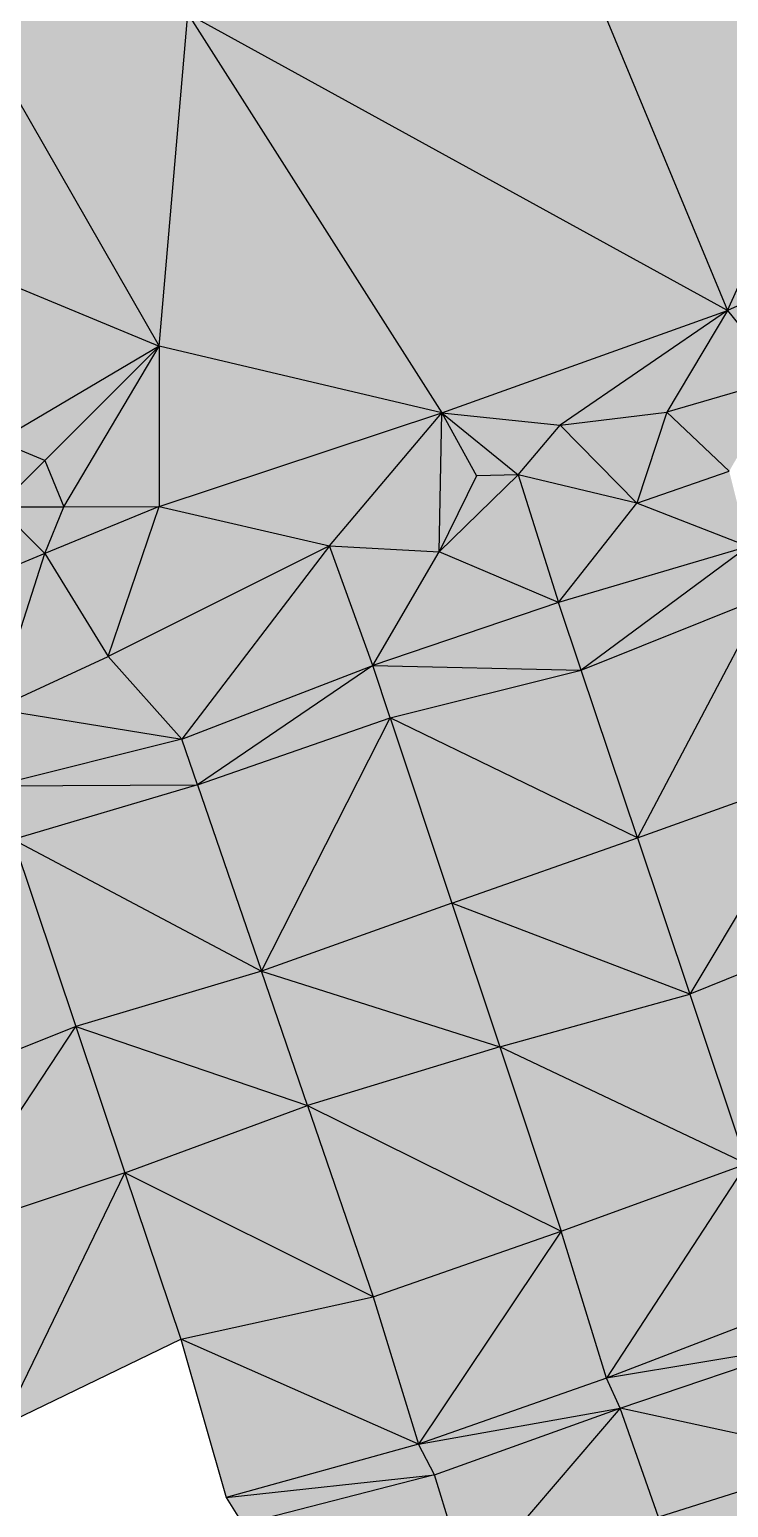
# Model space of a CAD drawing. Header units: inches. Extents: x 0 to 613718, y 0 to 269741.
# Drawn here: x 612814.6 to 613026.8, y 267275.9 to 267725.1 of the extents above; entities that cross this region are included whole.
import ezdxf

# ---------------------------------------------------------------- set-up
doc = ezdxf.new("R2010")
doc.units = ezdxf.units.IN
doc.header["$MEASUREMENT"] = 0

msp = doc.modelspace()

# ---------------------------------------------------------------- hatches: boundary and pattern name
for points in [[(613116.81, 267839.92), (612971.08, 267773.34), (613026.51, 267639.74), (613116.81, 267839.92)], [(613116.81, 267839.92), (612971.08, 267773.34), (613026.51, 267639.74), (613116.81, 267839.92)], [(613116.81, 267839.92), (613026.51, 267639.74), (613113.69, 267678.84), (613116.81, 267839.92)], [(613116.81, 267839.92), (613026.51, 267639.74), (613113.69, 267678.84), (613116.81, 267839.92)], [(612862.59, 267729.88), (612771.08, 267773.34), (612853.88, 267628.88), (612862.59, 267729.88)], [(612853.88, 267628.88), (612771.08, 267773.34), (612805, 267649.13), (612853.88, 267628.88)], [(612862.59, 267729.88), (612771.08, 267773.34), (612853.88, 267628.88), (612862.59, 267729.88)], [(612853.88, 267628.88), (612771.08, 267773.34), (612805, 267649.13), (612853.88, 267628.88)], [(613026.51, 267639.74), (612971.08, 267773.34), (612862.59, 267729.88), (613026.51, 267639.74)], [(613026.51, 267639.74), (612971.08, 267773.34), (612862.59, 267729.88), (613026.51, 267639.74)], [(612939.77, 267608.59), (612862.59, 267729.88), (612853.88, 267628.88), (612939.77, 267608.59)], [(612939.77, 267608.59), (612862.59, 267729.88), (612853.88, 267628.88), (612939.77, 267608.59)], [(613026.51, 267639.74), (612862.59, 267729.88), (612939.77, 267608.59), (613026.51, 267639.74)], [(613026.51, 267639.74), (612862.59, 267729.88), (612939.77, 267608.59), (613026.51, 267639.74)], [(613113.69, 267678.84), (613026.51, 267639.74), (613043.21, 267619), (613113.69, 267678.84)], [(613113.69, 267678.84), (613026.51, 267639.74), (613043.21, 267619), (613113.69, 267678.84)], [(612853.88, 267628.88), (612805, 267649.13), (612805, 267600), (612853.88, 267628.88)], [(612853.88, 267628.88), (612805, 267649.13), (612805, 267600), (612853.88, 267628.88)], [(613026.51, 267639.74), (612939.77, 267608.59), (612975.62, 267604.79), (613026.51, 267639.74)], [(613026.51, 267639.74), (612939.77, 267608.59), (612975.62, 267604.79), (613026.51, 267639.74)], [(613026.51, 267639.74), (612975.62, 267604.79), (613008.03, 267608.81), (613026.51, 267639.74)], [(613026.51, 267639.74), (612975.62, 267604.79), (613008.03, 267608.81), (613026.51, 267639.74)], [(613043.21, 267619), (613026.51, 267639.74), (613008.03, 267608.81), (613043.21, 267619)], [(613043.21, 267619), (613026.51, 267639.74), (613008.03, 267608.81), (613043.21, 267619)], [(612853.88, 267628.88), (612805, 267600), (612819.14, 267594.14), (612853.88, 267628.88)], [(612853.88, 267628.88), (612805, 267600), (612819.14, 267594.14), (612853.88, 267628.88)], [(612853.88, 267628.88), (612819.14, 267594.14), (612825, 267580), (612853.88, 267628.88)], [(612853.88, 267628.88), (612819.14, 267594.14), (612825, 267580), (612853.88, 267628.88)], [(612853.95, 267580.13), (612853.88, 267628.88), (612825, 267580), (612853.95, 267580.13)], [(612853.95, 267580.13), (612853.88, 267628.88), (612825, 267580), (612853.95, 267580.13)], [(612939.77, 267608.59), (612853.88, 267628.88), (612853.95, 267580.13), (612939.77, 267608.59)], [(612939.77, 267608.59), (612853.88, 267628.88), (612853.95, 267580.13), (612939.77, 267608.59)], [(613043.21, 267619), (613008.03, 267608.81), (613027.01, 267590.87), (613043.21, 267619)], [(613043.21, 267619), (613008.03, 267608.81), (613027.01, 267590.87), (613043.21, 267619)], [(612939.77, 267608.59), (612853.95, 267580.13), (612905.59, 267568.16), (612939.77, 267608.59)], [(612939.77, 267608.59), (612853.95, 267580.13), (612905.59, 267568.16), (612939.77, 267608.59)], [(612939.77, 267608.59), (612905.59, 267568.16), (612938.94, 267566.36), (612939.77, 267608.59)], [(612939.77, 267608.59), (612905.59, 267568.16), (612938.94, 267566.36), (612939.77, 267608.59)], [(612950.25, 267589.47), (612939.77, 267608.59), (612938.94, 267566.36), (612950.25, 267589.47)], [(612950.25, 267589.47), (612939.77, 267608.59), (612938.94, 267566.36), (612950.25, 267589.47)], [(612975.62, 267604.79), (612939.77, 267608.59), (612962.88, 267589.73), (612975.62, 267604.79)], [(612962.88, 267589.73), (612939.77, 267608.59), (612950.25, 267589.47), (612962.88, 267589.73)], [(612975.62, 267604.79), (612939.77, 267608.59), (612962.88, 267589.73), (612975.62, 267604.79)], [(612962.88, 267589.73), (612939.77, 267608.59), (612950.25, 267589.47), (612962.88, 267589.73)], [(613008.03, 267608.81), (612975.62, 267604.79), (612998.98, 267581.18), (613008.03, 267608.81)], [(613008.03, 267608.81), (612975.62, 267604.79), (612998.98, 267581.18), (613008.03, 267608.81)], [(613027.01, 267590.87), (613008.03, 267608.81), (612998.98, 267581.18), (613027.01, 267590.87)], [(613027.01, 267590.87), (613008.03, 267608.81), (612998.98, 267581.18), (613027.01, 267590.87)], [(612998.98, 267581.18), (612975.62, 267604.79), (612962.88, 267589.73), (612998.98, 267581.18)], [(612998.98, 267581.18), (612975.62, 267604.79), (612962.88, 267589.73), (612998.98, 267581.18)], [(612819.14, 267594.14), (612805, 267600), (612805, 267580), (612819.14, 267594.14)], [(612819.14, 267594.14), (612805, 267600), (612805, 267580), (612819.14, 267594.14)], [(612825, 267580), (612819.14, 267594.14), (612805, 267580), (612825, 267580)], [(612825, 267580), (612819.14, 267594.14), (612805, 267580), (612825, 267580)], [(612962.88, 267589.73), (612950.25, 267589.47), (612938.94, 267566.36), (612962.88, 267589.73)], [(612975.21, 267550.92), (612962.88, 267589.73), (612938.94, 267566.36), (612975.21, 267550.92)], [(612962.88, 267589.73), (612950.25, 267589.47), (612938.94, 267566.36), (612962.88, 267589.73)], [(612975.21, 267550.92), (612962.88, 267589.73), (612938.94, 267566.36), (612975.21, 267550.92)], [(612998.98, 267581.18), (612962.88, 267589.73), (612975.21, 267550.92), (612998.98, 267581.18)], [(612998.98, 267581.18), (612962.88, 267589.73), (612975.21, 267550.92), (612998.98, 267581.18)], [(613032.71, 267567.98), (613027.01, 267590.87), (612998.98, 267581.18), (613032.71, 267567.98)], [(613032.71, 267567.98), (613027.01, 267590.87), (612998.98, 267581.18), (613032.71, 267567.98)], [(612819.14, 267565.86), (612805, 267580), (612805, 267560), (612819.14, 267565.86)], [(612825, 267580), (612805, 267580), (612819.14, 267565.86), (612825, 267580)], [(612819.14, 267565.86), (612805, 267580), (612805, 267560), (612819.14, 267565.86)], [(612825, 267580), (612805, 267580), (612819.14, 267565.86), (612825, 267580)], [(612853.95, 267580.13), (612819.14, 267565.86), (612838.37, 267534.51), (612853.95, 267580.13)], [(612853.95, 267580.13), (612825, 267580), (612819.14, 267565.86), (612853.95, 267580.13)], [(612853.95, 267580.13), (612819.14, 267565.86), (612838.37, 267534.51), (612853.95, 267580.13)], [(612853.95, 267580.13), (612825, 267580), (612819.14, 267565.86), (612853.95, 267580.13)], [(612905.59, 267568.16), (612853.95, 267580.13), (612838.37, 267534.51), (612905.59, 267568.16)], [(612905.59, 267568.16), (612853.95, 267580.13), (612838.37, 267534.51), (612905.59, 267568.16)], [(613032.71, 267567.98), (612998.98, 267581.18), (612975.21, 267550.92), (613032.71, 267567.98)], [(613032.71, 267567.98), (612998.98, 267581.18), (612975.21, 267550.92), (613032.71, 267567.98)], [(612819.14, 267565.86), (612805, 267560), (612804.01, 267518.66), (612819.14, 267565.86)], [(612838.37, 267534.51), (612819.14, 267565.86), (612804.01, 267518.66), (612838.37, 267534.51)], [(612819.14, 267565.86), (612805, 267560), (612804.01, 267518.66), (612819.14, 267565.86)], [(612838.37, 267534.51), (612819.14, 267565.86), (612804.01, 267518.66), (612838.37, 267534.51)], [(612905.59, 267568.16), (612838.37, 267534.51), (612860.74, 267509.42), (612905.59, 267568.16)], [(612905.59, 267568.16), (612838.37, 267534.51), (612860.74, 267509.42), (612905.59, 267568.16)], [(612918.76, 267531.78), (612905.59, 267568.16), (612860.74, 267509.42), (612918.76, 267531.78)], [(612918.76, 267531.78), (612905.59, 267568.16), (612860.74, 267509.42), (612918.76, 267531.78)], [(612938.94, 267566.36), (612905.59, 267568.16), (612918.76, 267531.78), (612938.94, 267566.36)], [(612938.94, 267566.36), (612905.59, 267568.16), (612918.76, 267531.78), (612938.94, 267566.36)], [(612975.21, 267550.92), (612938.94, 267566.36), (612918.76, 267531.78), (612975.21, 267550.92)], [(612975.21, 267550.92), (612938.94, 267566.36), (612918.76, 267531.78), (612975.21, 267550.92)], [(613032.71, 267567.98), (612975.21, 267550.92), (612982.07, 267530.42), (613032.71, 267567.98)], [(613032.71, 267567.98), (612975.21, 267550.92), (612982.07, 267530.42), (613032.71, 267567.98)], [(613037.8, 267552.77), (613032.71, 267567.98), (612982.07, 267530.42), (613037.8, 267552.77)], [(613037.8, 267552.77), (613032.71, 267567.98), (612982.07, 267530.42), (613037.8, 267552.77)], [(613037.8, 267552.77), (612982.07, 267530.42), (612999.15, 267479.36), (613037.8, 267552.77)], [(613037.8, 267552.77), (612982.07, 267530.42), (612999.15, 267479.36), (613037.8, 267552.77)], [(613055.59, 267499.69), (613037.8, 267552.77), (612999.15, 267479.36), (613055.59, 267499.69)], [(613055.59, 267499.69), (613037.8, 267552.77), (612999.15, 267479.36), (613055.59, 267499.69)], [(612982.07, 267530.42), (612975.21, 267550.92), (612918.76, 267531.78), (612982.07, 267530.42)], [(612982.07, 267530.42), (612975.21, 267550.92), (612918.76, 267531.78), (612982.07, 267530.42)], [(612860.74, 267509.42), (612838.37, 267534.51), (612804.01, 267518.66), (612860.74, 267509.42)], [(612860.74, 267509.42), (612838.37, 267534.51), (612804.01, 267518.66), (612860.74, 267509.42)], [(612918.76, 267531.78), (612860.74, 267509.42), (612865.51, 267495.5), (612918.76, 267531.78)], [(612918.76, 267531.78), (612860.74, 267509.42), (612865.51, 267495.5), (612918.76, 267531.78)], [(612924.07, 267515.85), (612918.76, 267531.78), (612865.51, 267495.5), (612924.07, 267515.85)], [(612924.07, 267515.85), (612918.76, 267531.78), (612865.51, 267495.5), (612924.07, 267515.85)], [(612982.07, 267530.42), (612918.76, 267531.78), (612924.07, 267515.85), (612982.07, 267530.42)], [(612982.07, 267530.42), (612918.76, 267531.78), (612924.07, 267515.85), (612982.07, 267530.42)], [(612999.15, 267479.36), (612982.07, 267530.42), (612924.07, 267515.85), (612999.15, 267479.36)], [(612999.15, 267479.36), (612982.07, 267530.42), (612924.07, 267515.85), (612999.15, 267479.36)], [(612860.74, 267509.42), (612804.01, 267518.66), (612804.11, 267495.26), (612860.74, 267509.42)], [(612860.74, 267509.42), (612804.01, 267518.66), (612804.11, 267495.26), (612860.74, 267509.42)], [(612924.07, 267515.85), (612865.51, 267495.5), (612884.93, 267438.92), (612924.07, 267515.85)], [(612924.07, 267515.85), (612865.51, 267495.5), (612884.93, 267438.92), (612924.07, 267515.85)], [(612942.81, 267459.56), (612924.07, 267515.85), (612884.93, 267438.92), (612942.81, 267459.56)], [(612942.81, 267459.56), (612924.07, 267515.85), (612884.93, 267438.92), (612942.81, 267459.56)], [(612999.15, 267479.36), (612924.07, 267515.85), (612942.81, 267459.56), (612999.15, 267479.36)], [(612999.15, 267479.36), (612924.07, 267515.85), (612942.81, 267459.56), (612999.15, 267479.36)], [(612865.51, 267495.5), (612860.74, 267509.42), (612804.11, 267495.26), (612865.51, 267495.5)], [(612865.51, 267495.5), (612860.74, 267509.42), (612804.11, 267495.26), (612865.51, 267495.5)], [(613055.59, 267499.69), (612999.15, 267479.36), (613015.03, 267431.92), (613055.59, 267499.69)], [(613055.59, 267499.69), (612999.15, 267479.36), (613015.03, 267431.92), (613055.59, 267499.69)], [(613070.76, 267454.4), (613055.59, 267499.69), (613015.03, 267431.92), (613070.76, 267454.4)], [(613070.76, 267454.4), (613055.59, 267499.69), (613015.03, 267431.92), (613070.76, 267454.4)], [(612865.51, 267495.5), (612804.11, 267495.26), (612809.57, 267478.95), (612865.51, 267495.5)], [(612865.51, 267495.5), (612804.11, 267495.26), (612809.57, 267478.95), (612865.51, 267495.5)], [(612884.93, 267438.92), (612865.51, 267495.5), (612809.57, 267478.95), (612884.93, 267438.92)], [(612884.93, 267438.92), (612865.51, 267495.5), (612809.57, 267478.95), (612884.93, 267438.92)], [(613015.03, 267431.92), (612999.15, 267479.36), (612942.81, 267459.56), (613015.03, 267431.92)], [(613015.03, 267431.92), (612999.15, 267479.36), (612942.81, 267459.56), (613015.03, 267431.92)], [(612828.61, 267422.1), (612809.57, 267478.95), (612772.96, 267399.73), (612828.61, 267422.1)], [(612828.61, 267422.1), (612809.57, 267478.95), (612772.96, 267399.73), (612828.61, 267422.1)], [(612884.93, 267438.92), (612809.57, 267478.95), (612828.61, 267422.1), (612884.93, 267438.92)], [(612884.93, 267438.92), (612809.57, 267478.95), (612828.61, 267422.1), (612884.93, 267438.92)], [(612957.37, 267415.85), (612942.81, 267459.56), (612884.93, 267438.92), (612957.37, 267415.85)], [(612957.37, 267415.85), (612942.81, 267459.56), (612884.93, 267438.92), (612957.37, 267415.85)], [(613015.03, 267431.92), (612942.81, 267459.56), (612957.37, 267415.85), (613015.03, 267431.92)], [(613015.03, 267431.92), (612942.81, 267459.56), (612957.37, 267415.85), (613015.03, 267431.92)], [(613070.76, 267454.4), (613015.03, 267431.92), (613032.29, 267380.34), (613070.76, 267454.4)], [(613070.76, 267454.4), (613015.03, 267431.92), (613032.29, 267380.34), (613070.76, 267454.4)], [(612898.93, 267398.1), (612884.93, 267438.92), (612828.61, 267422.1), (612898.93, 267398.1)], [(612898.93, 267398.1), (612884.93, 267438.92), (612828.61, 267422.1), (612898.93, 267398.1)], [(612957.37, 267415.85), (612884.93, 267438.92), (612898.93, 267398.1), (612957.37, 267415.85)], [(612957.37, 267415.85), (612884.93, 267438.92), (612898.93, 267398.1), (612957.37, 267415.85)], [(613032.29, 267380.34), (613015.03, 267431.92), (612957.37, 267415.85), (613032.29, 267380.34)], [(613032.29, 267380.34), (613015.03, 267431.92), (612957.37, 267415.85), (613032.29, 267380.34)], [(612828.61, 267422.1), (612772.96, 267399.73), (612786.81, 267358.62), (612828.61, 267422.1)], [(612828.61, 267422.1), (612772.96, 267399.73), (612786.81, 267358.62), (612828.61, 267422.1)], [(612843.5, 267377.62), (612828.61, 267422.1), (612786.81, 267358.62), (612843.5, 267377.62)], [(612843.5, 267377.62), (612828.61, 267422.1), (612786.81, 267358.62), (612843.5, 267377.62)], [(612898.93, 267398.1), (612828.61, 267422.1), (612843.5, 267377.62), (612898.93, 267398.1)], [(612898.93, 267398.1), (612828.61, 267422.1), (612843.5, 267377.62), (612898.93, 267398.1)], [(612976.01, 267359.9), (612957.37, 267415.85), (612898.93, 267398.1), (612976.01, 267359.9)], [(612976.01, 267359.9), (612957.37, 267415.85), (612898.93, 267398.1), (612976.01, 267359.9)], [(613032.29, 267380.34), (612957.37, 267415.85), (612976.01, 267359.9), (613032.29, 267380.34)], [(613032.29, 267380.34), (612957.37, 267415.85), (612976.01, 267359.9), (613032.29, 267380.34)], [(612918.9, 267339.91), (612898.93, 267398.1), (612843.5, 267377.62), (612918.9, 267339.91)], [(612918.9, 267339.91), (612898.93, 267398.1), (612843.5, 267377.62), (612918.9, 267339.91)], [(612976.01, 267359.9), (612898.93, 267398.1), (612918.9, 267339.91), (612976.01, 267359.9)], [(612976.01, 267359.9), (612898.93, 267398.1), (612918.9, 267339.91), (612976.01, 267359.9)], [(613032.29, 267380.34), (612976.01, 267359.9), (612989.69, 267315.14), (613032.29, 267380.34)], [(613032.29, 267380.34), (612976.01, 267359.9), (612989.69, 267315.14), (613032.29, 267380.34)], [(613047.44, 267337.35), (613032.29, 267380.34), (612989.69, 267315.14), (613047.44, 267337.35)], [(613047.44, 267337.35), (613032.29, 267380.34), (612989.69, 267315.14), (613047.44, 267337.35)], [(612843.5, 267377.62), (612786.81, 267358.62), (612806.31, 267300.77), (612843.5, 267377.62)], [(612843.5, 267377.62), (612786.81, 267358.62), (612806.31, 267300.77), (612843.5, 267377.62)], [(612860.45, 267327), (612843.5, 267377.62), (612806.31, 267300.77), (612860.45, 267327)], [(612860.45, 267327), (612843.5, 267377.62), (612806.31, 267300.77), (612860.45, 267327)], [(612918.9, 267339.91), (612843.5, 267377.62), (612860.45, 267327), (612918.9, 267339.91)], [(612918.9, 267339.91), (612843.5, 267377.62), (612860.45, 267327), (612918.9, 267339.91)], [(612976.01, 267359.9), (612918.9, 267339.91), (612932.69, 267295.15), (612976.01, 267359.9)], [(612976.01, 267359.9), (612918.9, 267339.91), (612932.69, 267295.15), (612976.01, 267359.9)], [(612989.69, 267315.14), (612976.01, 267359.9), (612932.69, 267295.15), (612989.69, 267315.14)], [(612989.69, 267315.14), (612976.01, 267359.9), (612932.69, 267295.15), (612989.69, 267315.14)], [(612932.69, 267295.15), (612918.9, 267339.91), (612860.45, 267327), (612932.69, 267295.15)], [(612932.69, 267295.15), (612918.9, 267339.91), (612860.45, 267327), (612932.69, 267295.15)], [(613050.71, 267325.26), (613047.44, 267337.35), (612989.69, 267315.14), (613050.71, 267325.26)], [(613050.71, 267325.26), (613047.44, 267337.35), (612989.69, 267315.14), (613050.71, 267325.26)], [(612932.69, 267295.15), (612860.45, 267327), (612874.21, 267278.87), (612932.69, 267295.15)], [(612932.69, 267295.15), (612860.45, 267327), (612874.21, 267278.87), (612932.69, 267295.15)], [(613050.71, 267325.26), (612989.69, 267315.14), (612993.93, 267306.08), (613050.71, 267325.26)], [(613050.71, 267325.26), (612989.69, 267315.14), (612993.93, 267306.08), (613050.71, 267325.26)], [(613062.85, 267291.11), (613050.71, 267325.26), (612993.93, 267306.08), (613062.85, 267291.11)], [(613062.85, 267291.11), (613050.71, 267325.26), (612993.93, 267306.08), (613062.85, 267291.11)], [(612993.93, 267306.08), (612989.69, 267315.14), (612932.69, 267295.15), (612993.93, 267306.08)], [(612993.93, 267306.08), (612989.69, 267315.14), (612932.69, 267295.15), (612993.93, 267306.08)], [(612993.93, 267306.08), (612932.69, 267295.15), (612937.46, 267285.8), (612993.93, 267306.08)], [(612993.93, 267306.08), (612932.69, 267295.15), (612937.46, 267285.8), (612993.93, 267306.08)], [(612993.93, 267306.08), (612937.46, 267285.8), (612947.83, 267252.14), (612993.93, 267306.08)], [(612993.93, 267306.08), (612937.46, 267285.8), (612947.83, 267252.14), (612993.93, 267306.08)], [(613005.49, 267272.89), (612993.93, 267306.08), (612947.83, 267252.14), (613005.49, 267272.89)], [(613005.49, 267272.89), (612993.93, 267306.08), (612947.83, 267252.14), (613005.49, 267272.89)], [(613062.85, 267291.11), (612993.93, 267306.08), (613005.49, 267272.89), (613062.85, 267291.11)], [(613062.85, 267291.11), (612993.93, 267306.08), (613005.49, 267272.89), (613062.85, 267291.11)], [(612937.46, 267285.8), (612932.69, 267295.15), (612874.21, 267278.87), (612937.46, 267285.8)], [(612937.46, 267285.8), (612932.69, 267295.15), (612874.21, 267278.87), (612937.46, 267285.8)], [(613096.32, 267259.21), (613062.85, 267291.11), (613005.49, 267272.89), (613096.32, 267259.21)], [(613096.32, 267259.21), (613062.85, 267291.11), (613005.49, 267272.89), (613096.32, 267259.21)], [(612937.46, 267285.8), (612874.21, 267278.87), (612879.28, 267270.76), (612937.46, 267285.8)], [(612937.46, 267285.8), (612874.21, 267278.87), (612879.28, 267270.76), (612937.46, 267285.8)], [(612947.83, 267252.14), (612937.46, 267285.8), (612879.28, 267270.76), (612947.83, 267252.14)], [(612947.83, 267252.14), (612937.46, 267285.8), (612879.28, 267270.76), (612947.83, 267252.14)]]:
    msp.add_hatch(color=256).paths.add_polyline_path(points, flags=0)

# ---------------------------------------------------------------- linework, layer by layer
for points, elevation in [([(612998.98, 267581.18), (612962.88, 267589.73)], 245.71), ([(612998.98, 267581.18), (612962.88, 267589.73)], 245.71), ([(612865.51, 267495.5), (612860.74, 267509.42)], 245.6), ([(612865.51, 267495.5), (612860.74, 267509.42)], 245.6)]:
    msp.add_lwpolyline(points, dxfattribs=dict(elevation=elevation))
for points in [[(613026.51, 267639.74, 245.8), (613116.81, 267839.92, 246.37)], [(613026.51, 267639.74, 245.8), (613116.81, 267839.92, 246.37)], [(612771.08, 267773.34, 245.9), (612853.88, 267628.88, 245.71)], [(612771.08, 267773.34, 245.9), (612853.88, 267628.88, 245.71)], [(612971.08, 267773.34, 246.02), (613026.51, 267639.74, 245.8)], [(612971.08, 267773.34, 246.02), (613026.51, 267639.74, 245.8)], [(612853.88, 267628.88, 245.71), (612862.59, 267729.88, 245.87)], [(612853.88, 267628.88, 245.71), (612862.59, 267729.88, 245.87)], [(612862.59, 267729.88, 245.87), (612939.77, 267608.59, 245.71)], [(613026.51, 267639.74, 245.8), (612862.59, 267729.88, 245.87)], [(612862.59, 267729.88, 245.87), (612939.77, 267608.59, 245.71)], [(613026.51, 267639.74, 245.8), (612862.59, 267729.88, 245.87)], [(613113.69, 267678.84, 245.93), (613026.51, 267639.74, 245.8)], [(613113.69, 267678.84, 245.93), (613026.51, 267639.74, 245.8)], [(612805, 267649.13, 245.71), (612853.88, 267628.88, 245.71)], [(612805, 267649.13, 245.71), (612853.88, 267628.88, 245.71)], [(612939.77, 267608.59, 245.71), (613026.51, 267639.74, 245.8)], [(612939.77, 267608.59, 245.71), (613026.51, 267639.74, 245.8)], [(613026.51, 267639.74, 245.8), (612975.62, 267604.79, 245.72)], [(613026.51, 267639.74, 245.8), (612975.62, 267604.79, 245.72)], [(613026.51, 267639.74, 245.8), (613008.03, 267608.81, 245.74)], [(613026.51, 267639.74, 245.8), (613008.03, 267608.81, 245.74)], [(613026.51, 267639.74, 245.8), (613043.21, 267619, 245.77)], [(613026.51, 267639.74, 245.8), (613043.21, 267619, 245.77)], [(612853.88, 267628.88, 245.71), (612805, 267600, 245.65)], [(612853.88, 267628.88, 245.71), (612805, 267600, 245.65)], [(612853.88, 267628.88, 245.71), (612819.14, 267594.14, 245.64)], [(612853.88, 267628.88, 245.71), (612819.14, 267594.14, 245.64)], [(612825, 267580, 245.62), (612853.88, 267628.88, 245.71)], [(612825, 267580, 245.62), (612853.88, 267628.88, 245.71)], [(612853.88, 267628.88, 245.71), (612853.95, 267580.13, 245.64)], [(612939.77, 267608.59, 245.71), (612853.88, 267628.88, 245.71)], [(612853.88, 267628.88, 245.71), (612853.95, 267580.13, 245.64)], [(612939.77, 267608.59, 245.71), (612853.88, 267628.88, 245.71)], [(613043.21, 267619, 245.77), (613008.03, 267608.81, 245.74)], [(613043.21, 267619, 245.77), (613008.03, 267608.81, 245.74)], [(612853.95, 267580.13, 245.64), (612939.77, 267608.59, 245.71)], [(612853.95, 267580.13, 245.64), (612939.77, 267608.59, 245.71)], [(612905.59, 267568.16, 245.67), (612939.77, 267608.59, 245.71)], [(612905.59, 267568.16, 245.67), (612939.77, 267608.59, 245.71)], [(612938.94, 267566.36, 245.67), (612939.77, 267608.59, 245.71)], [(612938.94, 267566.36, 245.67), (612939.77, 267608.59, 245.71)], [(612939.77, 267608.59, 245.71), (612975.62, 267604.79, 245.72)], [(612939.77, 267608.59, 245.71), (612962.88, 267589.73, 245.71)], [(612939.77, 267608.59, 245.71), (612950.25, 267589.47, 245.7)], [(612939.77, 267608.59, 245.71), (612975.62, 267604.79, 245.72)], [(612939.77, 267608.59, 245.71), (612962.88, 267589.73, 245.71)], [(612939.77, 267608.59, 245.71), (612950.25, 267589.47, 245.7)], [(612975.62, 267604.79, 245.72), (613008.03, 267608.81, 245.74)], [(612975.62, 267604.79, 245.72), (613008.03, 267608.81, 245.74)], [(613008.03, 267608.81, 245.74), (612998.98, 267581.18, 245.71)], [(613008.03, 267608.81, 245.74), (612998.98, 267581.18, 245.71)], [(613027.01, 267590.87, 245.73), (613008.03, 267608.81, 245.74)], [(613027.01, 267590.87, 245.73), (613008.03, 267608.81, 245.74)], [(612962.88, 267589.73, 245.71), (612975.62, 267604.79, 245.72)], [(612962.88, 267589.73, 245.71), (612975.62, 267604.79, 245.72)], [(612998.98, 267581.18, 245.71), (612975.62, 267604.79, 245.72)], [(612998.98, 267581.18, 245.71), (612975.62, 267604.79, 245.72)], [(612819.14, 267594.14, 245.64), (612805, 267600, 245.65)], [(612819.14, 267594.14, 245.64), (612805, 267600, 245.65)], [(612805, 267580, 245.61), (612819.14, 267594.14, 245.64)], [(612805, 267580, 245.61), (612819.14, 267594.14, 245.64)], [(612819.14, 267594.14, 245.64), (612825, 267580, 245.62)], [(612819.14, 267594.14, 245.64), (612825, 267580, 245.62)], [(612938.94, 267566.36, 245.67), (612962.88, 267589.73, 245.71)], [(612938.94, 267566.36, 245.67), (612962.88, 267589.73, 245.71)], [(612950.25, 267589.47, 245.7), (612938.94, 267566.36, 245.67)], [(612950.25, 267589.47, 245.7), (612938.94, 267566.36, 245.67)], [(612962.88, 267589.73, 245.71), (612950.25, 267589.47, 245.7)], [(612962.88, 267589.73, 245.71), (612950.25, 267589.47, 245.7)], [(612962.88, 267589.73, 245.71), (612975.21, 267550.92, 245.68)], [(612962.88, 267589.73, 245.71), (612975.21, 267550.92, 245.68)], [(612998.98, 267581.18, 245.71), (613027.01, 267590.87, 245.73)], [(612998.98, 267581.18, 245.71), (613027.01, 267590.87, 245.73)], [(612805, 267580, 245.61), (612825, 267580, 245.62)], [(612819.14, 267565.86, 245.6), (612805, 267580, 245.61)], [(612805, 267580, 245.61), (612825, 267580, 245.62)], [(612819.14, 267565.86, 245.6), (612805, 267580, 245.61)], [(612853.95, 267580.13, 245.64), (612819.14, 267565.86, 245.6)], [(612853.95, 267580.13, 245.64), (612819.14, 267565.86, 245.6)], [(612819.14, 267565.86, 245.6), (612825, 267580, 245.62)], [(612819.14, 267565.86, 245.6), (612825, 267580, 245.62)], [(612825, 267580, 245.62), (612853.95, 267580.13, 245.64)], [(612825, 267580, 245.62), (612853.95, 267580.13, 245.64)], [(612838.37, 267534.51, 245.59), (612853.95, 267580.13, 245.64)], [(612838.37, 267534.51, 245.59), (612853.95, 267580.13, 245.64)], [(612853.95, 267580.13, 245.64), (612905.59, 267568.16, 245.67)], [(612853.95, 267580.13, 245.64), (612905.59, 267568.16, 245.67)], [(612975.21, 267550.92, 245.68), (612998.98, 267581.18, 245.71)], [(612975.21, 267550.92, 245.68), (612998.98, 267581.18, 245.71)], [(613032.71, 267567.98, 245.71), (612998.98, 267581.18, 245.71)], [(613032.71, 267567.98, 245.71), (612998.98, 267581.18, 245.71)], [(612804.01, 267518.66, 245.53), (612819.14, 267565.86, 245.6)], [(612804.01, 267518.66, 245.53), (612819.14, 267565.86, 245.6)], [(612819.14, 267565.86, 245.6), (612805, 267560, 245.58)], [(612819.14, 267565.86, 245.6), (612805, 267560, 245.58)], [(612819.14, 267565.86, 245.6), (612838.37, 267534.51, 245.59)], [(612819.14, 267565.86, 245.6), (612838.37, 267534.51, 245.59)], [(612905.59, 267568.16, 245.67), (612838.37, 267534.51, 245.59)], [(612905.59, 267568.16, 245.67), (612838.37, 267534.51, 245.59)], [(612905.59, 267568.16, 245.67), (612860.74, 267509.42, 245.6)], [(612905.59, 267568.16, 245.67), (612860.74, 267509.42, 245.6)], [(612918.76, 267531.78, 245.65), (612905.59, 267568.16, 245.67)], [(612905.59, 267568.16, 245.67), (612938.94, 267566.36, 245.67)], [(612918.76, 267531.78, 245.65), (612905.59, 267568.16, 245.67)], [(612905.59, 267568.16, 245.67), (612938.94, 267566.36, 245.67)], [(612918.76, 267531.78, 245.65), (612938.94, 267566.36, 245.67)], [(612918.76, 267531.78, 245.65), (612938.94, 267566.36, 245.67)], [(612975.21, 267550.92, 245.68), (612938.94, 267566.36, 245.67)], [(612975.21, 267550.92, 245.68), (612938.94, 267566.36, 245.67)], [(613032.71, 267567.98, 245.71), (612975.21, 267550.92, 245.68)], [(613032.71, 267567.98, 245.71), (612975.21, 267550.92, 245.68)], [(613032.71, 267567.98, 245.71), (612982.07, 267530.42, 245.66)], [(613032.71, 267567.98, 245.71), (612982.07, 267530.42, 245.66)], [(612982.07, 267530.42, 245.66), (613037.8, 267552.77, 245.68)], [(612982.07, 267530.42, 245.66), (613037.8, 267552.77, 245.68)], [(613037.8, 267552.77, 245.68), (612999.15, 267479.36, 245.65)], [(613037.8, 267552.77, 245.68), (612999.15, 267479.36, 245.65)], [(612975.21, 267550.92, 245.68), (612918.76, 267531.78, 245.65)], [(612975.21, 267550.92, 245.68), (612918.76, 267531.78, 245.65)], [(612982.07, 267530.42, 245.66), (612975.21, 267550.92, 245.68)], [(612982.07, 267530.42, 245.66), (612975.21, 267550.92, 245.68)], [(612804.01, 267518.66, 245.53), (612838.37, 267534.51, 245.59)], [(612804.01, 267518.66, 245.53), (612838.37, 267534.51, 245.59)], [(612838.37, 267534.51, 245.59), (612860.74, 267509.42, 245.6)], [(612838.37, 267534.51, 245.59), (612860.74, 267509.42, 245.6)], [(612860.74, 267509.42, 245.6), (612918.76, 267531.78, 245.65)], [(612860.74, 267509.42, 245.6), (612918.76, 267531.78, 245.65)], [(612918.76, 267531.78, 245.65), (612865.51, 267495.5, 245.6)], [(612918.76, 267531.78, 245.65), (612865.51, 267495.5, 245.6)], [(612918.76, 267531.78, 245.65), (612982.07, 267530.42, 245.66)], [(612924.07, 267515.85, 245.63), (612918.76, 267531.78, 245.65)], [(612918.76, 267531.78, 245.65), (612982.07, 267530.42, 245.66)], [(612924.07, 267515.85, 245.63), (612918.76, 267531.78, 245.65)], [(612924.07, 267515.85, 245.63), (612982.07, 267530.42, 245.66)], [(612924.07, 267515.85, 245.63), (612982.07, 267530.42, 245.66)], [(612999.15, 267479.36, 245.65), (612982.07, 267530.42, 245.66)], [(612999.15, 267479.36, 245.65), (612982.07, 267530.42, 245.66)], [(612804.01, 267518.66, 245.53), (612860.74, 267509.42, 245.6)], [(612804.01, 267518.66, 245.53), (612860.74, 267509.42, 245.6)], [(612865.51, 267495.5, 245.6), (612924.07, 267515.85, 245.63)], [(612865.51, 267495.5, 245.6), (612924.07, 267515.85, 245.63)], [(612884.93, 267438.92, 245.6), (612924.07, 267515.85, 245.63)], [(612884.93, 267438.92, 245.6), (612924.07, 267515.85, 245.63)], [(612924.07, 267515.85, 245.63), (612942.81, 267459.56, 245.63)], [(612999.15, 267479.36, 245.65), (612924.07, 267515.85, 245.63)], [(612924.07, 267515.85, 245.63), (612942.81, 267459.56, 245.63)], [(612999.15, 267479.36, 245.65), (612924.07, 267515.85, 245.63)], [(612860.74, 267509.42, 245.6), (612804.11, 267495.26, 245.55)], [(612860.74, 267509.42, 245.6), (612804.11, 267495.26, 245.55)], [(612999.15, 267479.36, 245.65), (613055.59, 267499.69, 245.67)], [(612999.15, 267479.36, 245.65), (613055.59, 267499.69, 245.67)], [(613055.59, 267499.69, 245.67), (613015.03, 267431.92, 245.65)], [(613055.59, 267499.69, 245.67), (613015.03, 267431.92, 245.65)], [(612804.11, 267495.26, 245.55), (612865.51, 267495.5, 245.6)], [(612804.11, 267495.26, 245.55), (612865.51, 267495.5, 245.6)], [(612865.51, 267495.5, 245.6), (612809.57, 267478.95, 245.54)], [(612865.51, 267495.5, 245.6), (612809.57, 267478.95, 245.54)], [(612865.51, 267495.5, 245.6), (612884.93, 267438.92, 245.6)], [(612865.51, 267495.5, 245.6), (612884.93, 267438.92, 245.6)], [(612942.81, 267459.56, 245.63), (612999.15, 267479.36, 245.65)], [(612942.81, 267459.56, 245.63), (612999.15, 267479.36, 245.65)], [(612999.15, 267479.36, 245.65), (613015.03, 267431.92, 245.65)], [(612999.15, 267479.36, 245.65), (613015.03, 267431.92, 245.65)], [(612809.57, 267478.95, 245.54), (612884.93, 267438.92, 245.6)], [(612809.57, 267478.95, 245.54), (612828.61, 267422.1, 245.56)], [(612809.57, 267478.95, 245.54), (612884.93, 267438.92, 245.6)], [(612809.57, 267478.95, 245.54), (612828.61, 267422.1, 245.56)], [(612942.81, 267459.56, 245.63), (612884.93, 267438.92, 245.6)], [(612942.81, 267459.56, 245.63), (612884.93, 267438.92, 245.6)], [(612942.81, 267459.56, 245.63), (612957.37, 267415.85, 245.64)], [(613015.03, 267431.92, 245.65), (612942.81, 267459.56, 245.63)], [(612942.81, 267459.56, 245.63), (612957.37, 267415.85, 245.64)], [(613015.03, 267431.92, 245.65), (612942.81, 267459.56, 245.63)], [(613070.76, 267454.4, 245.67), (613015.03, 267431.92, 245.65)], [(613070.76, 267454.4, 245.67), (613015.03, 267431.92, 245.65)], [(612884.93, 267438.92, 245.6), (612828.61, 267422.1, 245.56)], [(612884.93, 267438.92, 245.6), (612828.61, 267422.1, 245.56)], [(612884.93, 267438.92, 245.6), (612957.37, 267415.85, 245.64)], [(612898.93, 267398.1, 245.62), (612884.93, 267438.92, 245.6)], [(612884.93, 267438.92, 245.6), (612957.37, 267415.85, 245.64)], [(612898.93, 267398.1, 245.62), (612884.93, 267438.92, 245.6)], [(612957.37, 267415.85, 245.64), (613015.03, 267431.92, 245.65)], [(612957.37, 267415.85, 245.64), (613015.03, 267431.92, 245.65)], [(613015.03, 267431.92, 245.65), (613032.29, 267380.34, 245.7)], [(613015.03, 267431.92, 245.65), (613032.29, 267380.34, 245.7)], [(612828.61, 267422.1, 245.56), (612772.96, 267399.73, 245.53)], [(612828.61, 267422.1, 245.56), (612772.96, 267399.73, 245.53)], [(612786.81, 267358.62, 245.56), (612828.61, 267422.1, 245.56)], [(612786.81, 267358.62, 245.56), (612828.61, 267422.1, 245.56)], [(612828.61, 267422.1, 245.56), (612898.93, 267398.1, 245.62)], [(612828.61, 267422.1, 245.56), (612843.5, 267377.62, 245.59)], [(612828.61, 267422.1, 245.56), (612898.93, 267398.1, 245.62)], [(612828.61, 267422.1, 245.56), (612843.5, 267377.62, 245.59)], [(612957.37, 267415.85, 245.64), (612898.93, 267398.1, 245.62)], [(612957.37, 267415.85, 245.64), (612898.93, 267398.1, 245.62)], [(612957.37, 267415.85, 245.64), (612976.01, 267359.9, 245.71)], [(613032.29, 267380.34, 245.7), (612957.37, 267415.85, 245.64)], [(612957.37, 267415.85, 245.64), (612976.01, 267359.9, 245.71)], [(613032.29, 267380.34, 245.7), (612957.37, 267415.85, 245.64)], [(612843.5, 267377.62, 245.59), (612898.93, 267398.1, 245.62)], [(612843.5, 267377.62, 245.59), (612898.93, 267398.1, 245.62)], [(612898.93, 267398.1, 245.62), (612976.01, 267359.9, 245.71)], [(612898.93, 267398.1, 245.62), (612918.9, 267339.91, 245.7)], [(612898.93, 267398.1, 245.62), (612976.01, 267359.9, 245.71)], [(612898.93, 267398.1, 245.62), (612918.9, 267339.91, 245.7)], [(612976.01, 267359.9, 245.71), (613032.29, 267380.34, 245.7)], [(612976.01, 267359.9, 245.71), (613032.29, 267380.34, 245.7)], [(613032.29, 267380.34, 245.7), (612989.69, 267315.14, 245.84)], [(613032.29, 267380.34, 245.7), (612989.69, 267315.14, 245.84)], [(612843.5, 267377.62, 245.59), (612786.81, 267358.62, 245.56)], [(612843.5, 267377.62, 245.59), (612786.81, 267358.62, 245.56)], [(612806.31, 267300.77, 245.62), (612843.5, 267377.62, 245.59)], [(612806.31, 267300.77, 245.62), (612843.5, 267377.62, 245.59)], [(612843.5, 267377.62, 245.59), (612860.45, 267327, 245.66)], [(612918.9, 267339.91, 245.7), (612843.5, 267377.62, 245.59)], [(612843.5, 267377.62, 245.59), (612860.45, 267327, 245.66)], [(612918.9, 267339.91, 245.7), (612843.5, 267377.62, 245.59)], [(612918.9, 267339.91, 245.7), (612976.01, 267359.9, 245.71)], [(612918.9, 267339.91, 245.7), (612976.01, 267359.9, 245.71)], [(612976.01, 267359.9, 245.71), (612932.69, 267295.15, 245.83)], [(612976.01, 267359.9, 245.71), (612932.69, 267295.15, 245.83)], [(612989.69, 267315.14, 245.84), (612976.01, 267359.9, 245.71)], [(612989.69, 267315.14, 245.84), (612976.01, 267359.9, 245.71)], [(612860.45, 267327, 245.66), (612918.9, 267339.91, 245.7)], [(612860.45, 267327, 245.66), (612918.9, 267339.91, 245.7)], [(612918.9, 267339.91, 245.7), (612932.69, 267295.15, 245.83)], [(612918.9, 267339.91, 245.7), (612932.69, 267295.15, 245.83)], [(613047.44, 267337.35, 245.83), (612989.69, 267315.14, 245.84)], [(613047.44, 267337.35, 245.83), (612989.69, 267315.14, 245.84)], [(612806.31, 267300.77, 245.62), (612860.45, 267327, 245.66)], [(612806.31, 267300.77, 245.62), (612860.45, 267327, 245.66)], [(612860.45, 267327, 245.66), (612874.21, 267278.87, 245.79)], [(612932.69, 267295.15, 245.83), (612860.45, 267327, 245.66)], [(612860.45, 267327, 245.66), (612874.21, 267278.87, 245.79)], [(612932.69, 267295.15, 245.83), (612860.45, 267327, 245.66)], [(613050.71, 267325.26, 245.92), (612989.69, 267315.14, 245.84)], [(613050.71, 267325.26, 245.92), (612989.69, 267315.14, 245.84)], [(612993.93, 267306.08, 245.9), (613050.71, 267325.26, 245.92)], [(612993.93, 267306.08, 245.9), (613050.71, 267325.26, 245.92)], [(612989.69, 267315.14, 245.84), (612932.69, 267295.15, 245.83)], [(612989.69, 267315.14, 245.84), (612932.69, 267295.15, 245.83)], [(612993.93, 267306.08, 245.9), (612989.69, 267315.14, 245.84)], [(612993.93, 267306.08, 245.9), (612989.69, 267315.14, 245.84)], [(612932.69, 267295.15, 245.83), (612993.93, 267306.08, 245.9)], [(612932.69, 267295.15, 245.83), (612993.93, 267306.08, 245.9)], [(612937.46, 267285.8, 245.89), (612993.93, 267306.08, 245.9)], [(612937.46, 267285.8, 245.89), (612993.93, 267306.08, 245.9)], [(612993.93, 267306.08, 245.9), (612947.83, 267252.14, 246.04)], [(612993.93, 267306.08, 245.9), (612947.83, 267252.14, 246.04)], [(613005.49, 267272.89, 246.08), (612993.93, 267306.08, 245.9)], [(613062.85, 267291.11, 246.13), (612993.93, 267306.08, 245.9)], [(613005.49, 267272.89, 246.08), (612993.93, 267306.08, 245.9)], [(613062.85, 267291.11, 246.13), (612993.93, 267306.08, 245.9)], [(612932.69, 267295.15, 245.83), (612874.21, 267278.87, 245.79)], [(612932.69, 267295.15, 245.83), (612874.21, 267278.87, 245.79)], [(612937.46, 267285.8, 245.89), (612932.69, 267295.15, 245.83)], [(612937.46, 267285.8, 245.89), (612932.69, 267295.15, 245.83)], [(613062.85, 267291.11, 246.13), (613005.49, 267272.89, 246.08)], [(613062.85, 267291.11, 246.13), (613005.49, 267272.89, 246.08)], [(612874.21, 267278.87, 245.79), (612937.46, 267285.8, 245.89)], [(612874.21, 267278.87, 245.79), (612937.46, 267285.8, 245.89)], [(612937.46, 267285.8, 245.89), (612879.28, 267270.76, 245.84)], [(612937.46, 267285.8, 245.89), (612879.28, 267270.76, 245.84)], [(612947.83, 267252.14, 246.04), (612937.46, 267285.8, 245.89)], [(612947.83, 267252.14, 246.04), (612937.46, 267285.8, 245.89)], [(612874.21, 267278.87, 245.79), (612879.28, 267270.76, 245.84)], [(612874.21, 267278.87, 245.79), (612879.28, 267270.76, 245.84)]]:
    msp.add_polyline3d(points)

doc.saveas('drawing.dxf')
